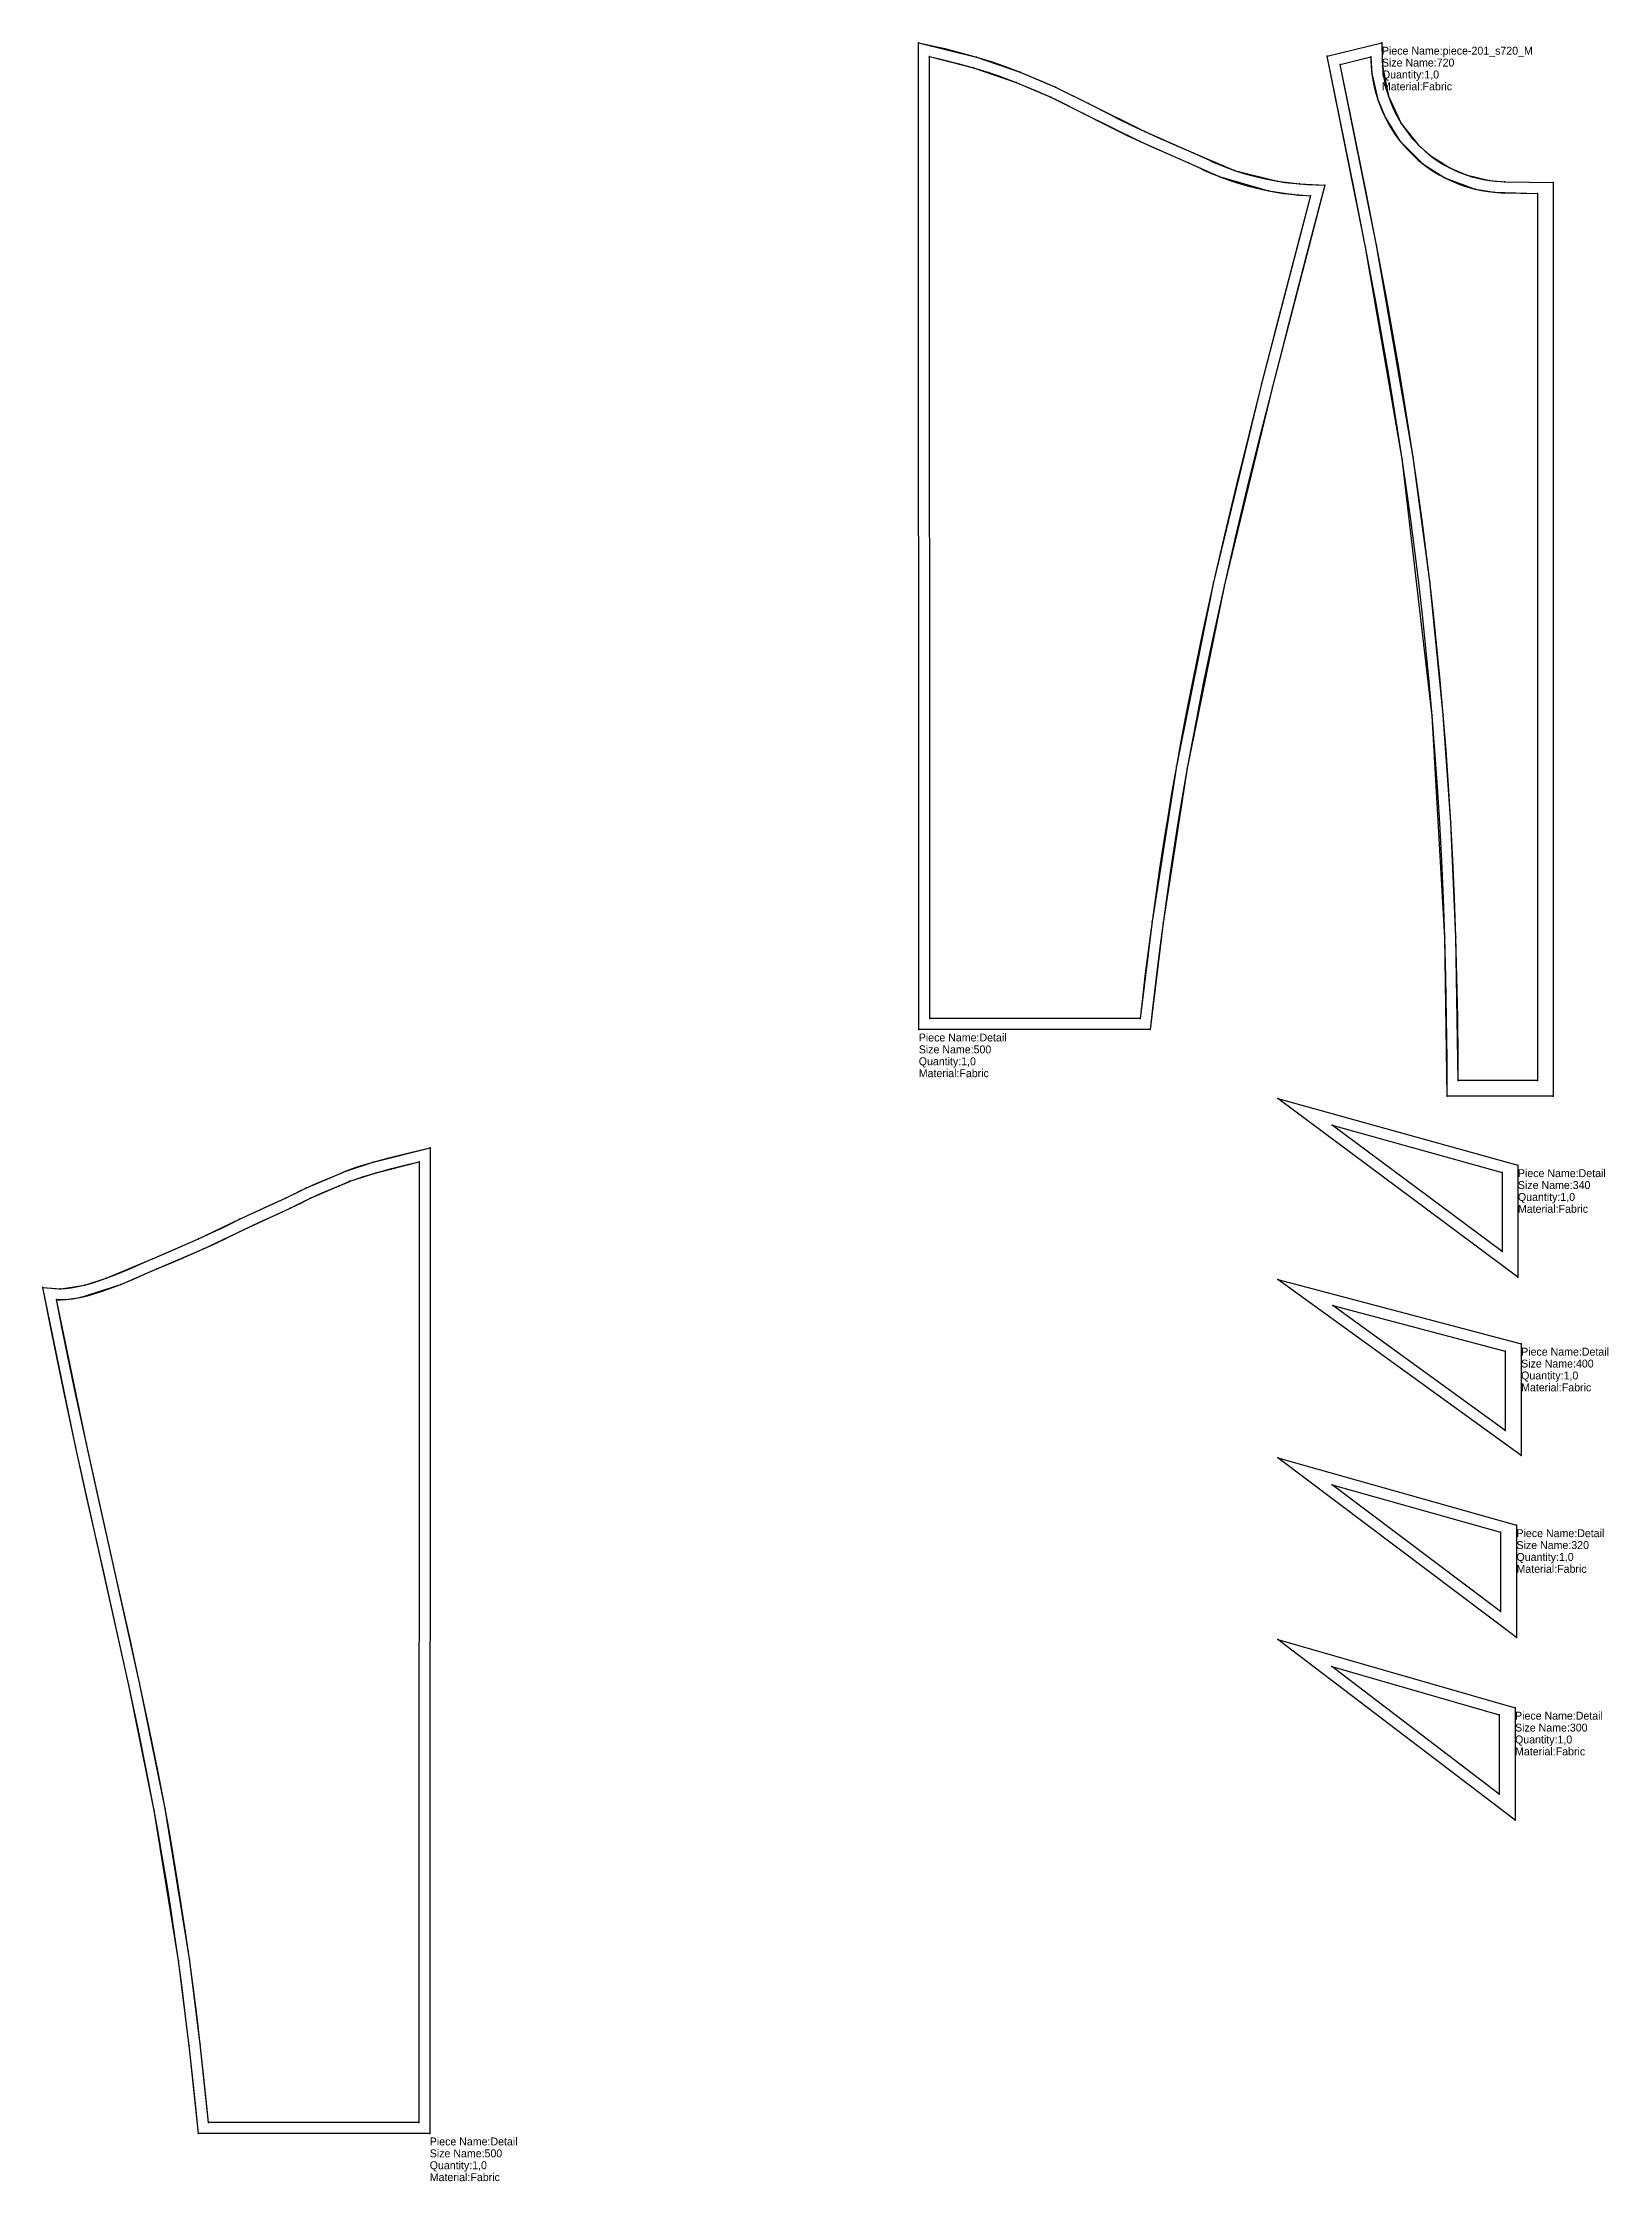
# Model space of a CAD drawing. Extents: x 0 to 1246, y -69 to 9550.
# Drawn here: x 259 to 1246, y 1431 to 2779 of the extents above; entities that cross this region are included whole.
import ezdxf

# ---------------------------------------------------------------- set-up
doc = ezdxf.new("R2010")
doc.units = 0
for name, color, linetype in [('1', 7, 'CONTINUOUS'), ('14', 7, 'CONTINUOUS'), ('2', 7, 'CONTINUOUS'), ('3', 7, 'CONTINUOUS'), ('84', 7, 'CONTINUOUS'), ('87', 7, 'CONTINUOUS')]:
    doc.layers.add(name, color=color, linetype=linetype)

# ---------------------------------------------------------------- blocks, each defined once
blk = doc.blocks.new('piece-201_s720_M')
at = {"layer": '1'}
blk.add_lwpolyline([(1103.23, 2779.45), (1103.52, 2764.72), (1107.28, 2745.84), (1115.47, 2728.52), (1126.36, 2714.92), (1133.44, 2708.63), (1146.07, 2700.54), (1156.4, 2696.14), (1170.98, 2692.64), (1180.46, 2691.88), (1211.3, 2691.27), (1211.3, 2115.29), (1144.33, 2115.29), (1142.92, 2215.41), (1134.93, 2355.09), (1115.97, 2517.22), (1092.97, 2650.57), (1068.65, 2771.06)], close=True, dxfattribs=at)
at = {"layer": '14'}
blk.add_lwpolyline([(1096.31, 2770.56), (1096.95, 2760), (1100.64, 2743.64), (1105.43, 2732.06), (1114.39, 2717.9), (1129.12, 2703.12), (1142.88, 2694.31), (1161.96, 2687.24), (1174.09, 2685.22), (1201.31, 2684.47), (1201.31, 2125.29), (1151.31, 2125.29), (1149.91, 2215.63), (1146.71, 2287.84), (1141.9, 2355.67), (1133.37, 2440.01), (1122.89, 2518.25), (1099.84, 2651.89), (1076.87, 2765.85)], close=True, dxfattribs=at)
at = {"layer": '2'}
for p in [(1103.23, 2779.45), (1068.65, 2771.06), (1076.87, 2765.85), (1096.31, 2770.56), (1201.31, 2684.47), (1211.3, 2691.27), (1151.31, 2125.29), (1201.31, 2125.29), (1144.33, 2115.29), (1211.3, 2115.29)]:
    blk.add_point(p, dxfattribs=at)
at = {"layer": '3'}
for p in [(1103.52, 2764.72), (1096.95, 2760), (1100.64, 2743.64), (1107.28, 2745.84), (1105.43, 2732.06), (1115.47, 2728.52), (1114.39, 2717.9), (1126.36, 2714.92), (1129.12, 2703.12), (1133.44, 2708.63), (1146.07, 2700.54), (1142.88, 2694.31), (1156.4, 2696.14), (1161.96, 2687.24), (1170.98, 2692.64), (1174.09, 2685.22), (1180.46, 2691.88), (1092.97, 2650.57), (1099.84, 2651.89), (1115.97, 2517.22), (1122.89, 2518.25), (1133.37, 2440.01), (1134.93, 2355.09), (1141.9, 2355.67), (1146.71, 2287.84), (1142.92, 2215.41), (1149.91, 2215.63)]:
    blk.add_point(p, dxfattribs=at)
at = {"layer": '84'}
blk.add_lwpolyline([(1103.23, 2779.45), (1103.32, 2768.64), (1103.52, 2764.72), (1103.9, 2760.86), (1104.47, 2757.03), (1105.23, 2753.25), (1106.16, 2749.52), (1107.28, 2745.84), (1108.58, 2742.23), (1110.05, 2738.68), (1111.69, 2735.21), (1113.5, 2731.82), (1115.47, 2728.52), (1117.61, 2725.31), (1119.91, 2722.2), (1122.37, 2719.2), (1125.01, 2716.29), (1126.36, 2714.92), (1127.69, 2713.6), (1130.52, 2711.03), (1133.44, 2708.63), (1136.46, 2706.38), (1139.58, 2704.27), (1142.78, 2702.33), (1146.07, 2700.54), (1149.45, 2698.91), (1152.89, 2697.44), (1156.4, 2696.14), (1159.97, 2695.01), (1163.6, 2694.04), (1167.27, 2693.25), (1170.98, 2692.64), (1174.74, 2692.2), (1178.55, 2691.94), (1180.46, 2691.88), (1211.3, 2691.27), (1211.3, 2115.29), (1144.33, 2115.29), (1144.28, 2138.6), (1144.04, 2164.77), (1143.58, 2190.36), (1142.92, 2215.41), (1142.04, 2239.93), (1140.98, 2263.93), (1139.72, 2287.44), (1138.29, 2310.45), (1136.69, 2333), (1134.93, 2355.09), (1133.01, 2376.73), (1130.95, 2397.96), (1128.75, 2418.77), (1126.42, 2439.19), (1123.97, 2459.23), (1121.4, 2478.91), (1118.74, 2498.23), (1115.97, 2517.22), (1113.12, 2535.89), (1110.18, 2554.26), (1107.18, 2572.34), (1104.1, 2590.15), (1099.4, 2616.41), (1092.97, 2650.57), (1086.42, 2683.9), (1076.54, 2732.71), (1068.65, 2771.06)], close=True, dxfattribs=at)
at = {"layer": '87'}
blk.add_lwpolyline([(1096.31, 2770.56), (1096.32, 2768.44), (1096.53, 2764.2), (1096.95, 2760), (1097.57, 2755.83), (1098.4, 2751.71), (1099.42, 2747.65), (1100.64, 2743.64), (1102.05, 2739.71), (1103.65, 2735.84), (1105.43, 2732.06), (1107.4, 2728.37), (1109.55, 2724.77), (1111.88, 2721.28), (1114.39, 2717.9), (1117.07, 2714.63), (1119.91, 2711.48), (1121.4, 2709.97), (1122.88, 2708.51), (1125.94, 2705.73), (1129.12, 2703.12), (1132.41, 2700.67), (1135.8, 2698.38), (1139.3, 2696.26), (1142.88, 2694.31), (1146.55, 2692.54), (1150.3, 2690.94), (1154.12, 2689.52), (1158.01, 2688.29), (1161.96, 2687.24), (1165.96, 2686.37), (1170.01, 2685.7), (1174.09, 2685.22), (1178.22, 2684.94), (1180.29, 2684.88), (1201.31, 2684.47), (1201.31, 2125.29), (1151.31, 2125.29), (1151.28, 2138.64), (1151.04, 2164.86), (1150.58, 2190.52), (1149.91, 2215.63), (1149.04, 2240.21), (1147.97, 2264.28), (1146.71, 2287.84), (1145.28, 2310.92), (1143.67, 2333.52), (1141.9, 2355.67), (1139.98, 2377.38), (1137.91, 2398.66), (1135.71, 2419.54), (1133.37, 2440.01), (1130.91, 2460.11), (1128.34, 2479.84), (1125.67, 2499.21), (1122.89, 2518.25), (1120.03, 2536.98), (1117.09, 2555.39), (1114.08, 2573.51), (1111, 2591.36), (1106.28, 2617.67), (1099.84, 2651.89), (1093.29, 2685.27), (1083.39, 2734.11), (1076.87, 2765.85)], close=True, dxfattribs=at)
at = {"layer": '1'}
for s, p in [('Size Name:720', (1103.23, 2764.45)), ('Piece Name:piece-201_s720_M', (1103.23, 2771.95)), ('Quantity:1,0', (1103.23, 2756.95)), ('Material:Fabric', (1103.23, 2749.45))]:
    blk.add_text(s, height=5, dxfattribs=at).set_placement(p)
blk = doc.blocks.new('piece_Detail_s300-37_M')
at = {"layer": '1'}
blk.add_lwpolyline([(1187.19, 1729.73), (1187.19, 1658.91), (1037.7, 1772.71)], close=True, dxfattribs=at)
at = {"layer": '14'}
blk.add_lwpolyline([(1177.19, 1725.32), (1177.19, 1675.32), (1071.64, 1755.66)], close=True, dxfattribs=at)
at = {"layer": '2'}
for p in [(1037.7, 1772.71), (1071.64, 1755.66), (1187.19, 1729.73), (1177.19, 1725.32), (1177.19, 1675.32), (1187.19, 1658.91)]:
    blk.add_point(p, dxfattribs=at)
at = {"layer": '84'}
blk.add_lwpolyline([(1187.19, 1729.73), (1187.19, 1658.91), (1037.7, 1772.71)], close=True, dxfattribs=at)
at = {"layer": '87'}
blk.add_lwpolyline([(1177.19, 1725.32), (1177.19, 1675.32), (1071.64, 1755.66)], close=True, dxfattribs=at)
at = {"layer": '1'}
for s, p in [('Piece Name:Detail', (1187.19, 1722.23)), ('Size Name:300', (1187.19, 1714.73)), ('Quantity:1,0', (1187.19, 1707.23)), ('Material:Fabric', (1187.19, 1699.73))]:
    blk.add_text(s, height=5, dxfattribs=at).set_placement(p)
blk = doc.blocks.new('piece_Detail_s320-45_M')
at = {"layer": '1'}
blk.add_lwpolyline([(1188.1, 1844.81), (1188.1, 1774.08), (1037.7, 1887.27)], close=True, dxfattribs=at)
at = {"layer": '14'}
blk.add_lwpolyline([(1178.1, 1840.36), (1178.1, 1790.36), (1071.79, 1870.37)], close=True, dxfattribs=at)
at = {"layer": '2'}
for p in [(1037.7, 1887.27), (1071.79, 1870.37), (1178.1, 1840.36), (1188.1, 1844.81), (1178.1, 1790.36), (1188.1, 1774.08)]:
    blk.add_point(p, dxfattribs=at)
at = {"layer": '84'}
blk.add_lwpolyline([(1188.1, 1844.81), (1188.1, 1774.08), (1037.7, 1887.27)], close=True, dxfattribs=at)
at = {"layer": '87'}
blk.add_lwpolyline([(1178.1, 1840.36), (1178.1, 1790.36), (1071.79, 1870.37)], close=True, dxfattribs=at)
at = {"layer": '1'}
for s, p in [('Size Name:320', (1188.1, 1829.81)), ('Piece Name:Detail', (1188.1, 1837.31)), ('Quantity:1,0', (1188.1, 1822.31)), ('Material:Fabric', (1188.1, 1814.81))]:
    blk.add_text(s, height=5, dxfattribs=at).set_placement(p)
blk = doc.blocks.new('piece_Detail_s340-53_M')
at = {"layer": '1'}
blk.add_lwpolyline([(1188.99, 2071.79), (1188.99, 2001.13), (1037.7, 2113.76)], close=True, dxfattribs=at)
at = {"layer": '14'}
blk.add_lwpolyline([(1178.99, 2067.3), (1178.99, 2017.3), (1071.93, 2096.99)], close=True, dxfattribs=at)
at = {"layer": '2'}
for p in [(1037.7, 2113.76), (1071.93, 2096.99), (1178.99, 2067.3), (1188.99, 2071.79), (1178.99, 2017.3), (1188.99, 2001.13)]:
    blk.add_point(p, dxfattribs=at)
at = {"layer": '84'}
blk.add_lwpolyline([(1188.99, 2071.79), (1188.99, 2001.13), (1037.7, 2113.76)], close=True, dxfattribs=at)
at = {"layer": '87'}
blk.add_lwpolyline([(1178.99, 2067.3), (1178.99, 2017.3), (1071.93, 2096.99)], close=True, dxfattribs=at)
at = {"layer": '1'}
for s, p in [('Piece Name:Detail', (1188.99, 2064.29)), ('Size Name:340', (1188.99, 2056.79)), ('Quantity:1,0', (1188.99, 2049.29)), ('Material:Fabric', (1188.99, 2041.79))]:
    blk.add_text(s, height=5, dxfattribs=at).set_placement(p)
blk = doc.blocks.new('piece_Detail_s400-77_M')
at = {"layer": '1'}
blk.add_lwpolyline([(1191.03, 1959.23), (1191.03, 1888.76), (1037.7, 1999.72)], close=True, dxfattribs=at)
at = {"layer": '14'}
blk.add_lwpolyline([(1181.03, 1954.63), (1181.03, 1904.64), (1072.25, 1983.36)], close=True, dxfattribs=at)
at = {"layer": '2'}
for p in [(1037.7, 1999.72), (1072.25, 1983.36), (1191.03, 1959.23), (1181.03, 1954.63), (1181.03, 1904.64), (1191.03, 1888.76)]:
    blk.add_point(p, dxfattribs=at)
at = {"layer": '84'}
blk.add_lwpolyline([(1191.03, 1959.23), (1191.03, 1888.76), (1037.7, 1999.72)], close=True, dxfattribs=at)
at = {"layer": '87'}
blk.add_lwpolyline([(1181.03, 1954.63), (1181.03, 1904.64), (1072.25, 1983.36)], close=True, dxfattribs=at)
at = {"layer": '1'}
for s, p in [('Piece Name:Detail', (1191.03, 1951.73)), ('Size Name:400', (1191.03, 1944.23)), ('Quantity:1,0', (1191.03, 1936.73)), ('Material:Fabric', (1191.03, 1929.23))]:
    blk.add_text(s, height=5, dxfattribs=at).set_placement(p)
blk = doc.blocks.new('piece_Detail_s500-119_M')
at = {"layer": '1'}
blk.add_lwpolyline([(811.17, 2157.31), (810.95, 2779.45), (847.58, 2770.46), (875.14, 2760.9), (897.29, 2751.51), (918.17, 2741.16), (953.8, 2723.51), (984.14, 2710.1), (1010.28, 2698.97), (1037.47, 2692.14), (1051.36, 2690.42), (1067.23, 2689.71), (1034.15, 2562.59), (1003.92, 2437.76), (980.49, 2322.1), (965.19, 2224.52), (956.99, 2157.31)], close=True, dxfattribs=at)
at = {"layer": '14'}
blk.add_lwpolyline([(818.17, 2164.32), (817.95, 2770.72), (845.63, 2763.74), (872.51, 2754.41), (894.36, 2745.15), (915.03, 2734.9), (950.87, 2717.15), (981.28, 2703.71), (1000.6, 2695.05), (1031.63, 2686.09), (1045.91, 2683.9), (1058.24, 2683.03), (1027.37, 2564.32), (997.09, 2439.29), (973.6, 2323.33), (958.25, 2225.46), (950.73, 2164.32)], close=True, dxfattribs=at)
at = {"layer": '2'}
for p in [(810.95, 2779.45), (817.95, 2770.72), (1058.24, 2683.03), (1067.23, 2689.71), (811.17, 2157.31), (818.17, 2164.32), (950.73, 2164.32), (956.99, 2157.31)]:
    blk.add_point(p, dxfattribs=at)
at = {"layer": '3'}
for p in [(847.58, 2770.46), (845.63, 2763.74), (872.51, 2754.41), (875.14, 2760.9), (897.29, 2751.51), (894.36, 2745.15), (918.17, 2741.16), (915.03, 2734.9), (953.8, 2723.51), (950.87, 2717.15), (984.14, 2710.1), (981.28, 2703.71), (1010.28, 2698.97), (1000.6, 2695.05), (1031.63, 2686.09), (1037.47, 2692.14), (1045.91, 2683.9), (1051.36, 2690.42), (1027.37, 2564.32), (1034.15, 2562.59), (997.09, 2439.29), (1003.92, 2437.76), (973.6, 2323.33), (980.49, 2322.1), (958.25, 2225.46), (965.19, 2224.52)]:
    blk.add_point(p, dxfattribs=at)
at = {"layer": '84'}
blk.add_lwpolyline([(811.17, 2157.31), (810.95, 2779.45), (827.6, 2775.75), (837.69, 2773.21), (847.58, 2770.46), (856.76, 2767.67), (864.68, 2764.99), (867.95, 2763.75), (875.14, 2760.9), (889.1, 2755.11), (897.29, 2751.51), (900.26, 2750.07), (918.17, 2741.16), (931.39, 2734.46), (936.14, 2732.01), (945.2, 2727.55), (953.8, 2723.51), (961.96, 2719.82), (973.53, 2714.75), (984.14, 2710.1), (990.82, 2707.06), (993.99, 2705.55), (996.8, 2704.23), (1003.15, 2701.57), (1010.28, 2698.97), (1016.08, 2697.13), (1020.11, 2695.98), (1024.28, 2694.89), (1028.58, 2693.88), (1032.98, 2692.96), (1037.47, 2692.14), (1042.04, 2691.44), (1046.67, 2690.86), (1051.36, 2690.42), (1056.1, 2690.11), (1067.23, 2689.71), (1055.73, 2645.83), (1042.55, 2595.24), (1034.15, 2562.59), (1026.09, 2530.68), (1018.36, 2499.35), (1010.97, 2468.43), (1003.92, 2437.76), (997.2, 2407.17), (990.82, 2376.5), (986.28, 2353.32), (983.34, 2337.77), (980.49, 2322.1), (977.73, 2306.3), (975.05, 2290.34), (972.46, 2274.2), (969.95, 2257.86), (967.53, 2241.31), (965.19, 2224.52), (962.94, 2207.46), (960.77, 2190.13), (958.69, 2172.49), (956.99, 2157.31)], close=True, dxfattribs=at)
at = {"layer": '87'}
blk.add_lwpolyline([(818.17, 2164.32), (817.95, 2770.72), (825.99, 2768.94), (835.9, 2766.45), (845.63, 2763.74), (854.62, 2761), (862.32, 2758.4), (865.41, 2757.22), (872.51, 2754.41), (886.35, 2748.67), (894.36, 2745.15), (897.18, 2743.79), (915.03, 2734.9), (928.2, 2728.22), (932.99, 2725.76), (942.17, 2721.24), (950.87, 2717.15), (959.12, 2713.43), (970.72, 2708.34), (981.28, 2703.71), (987.86, 2700.72), (991, 2699.22), (993.96, 2697.83), (1000.6, 2695.05), (1008.03, 2692.34), (1014.06, 2690.43), (1018.26, 2689.23), (1022.6, 2688.1), (1027.06, 2687.05), (1031.63, 2686.09), (1036.31, 2685.24), (1041.07, 2684.5), (1045.91, 2683.9), (1050.8, 2683.44), (1055.75, 2683.12), (1058.24, 2683.03), (1048.96, 2647.6), (1035.77, 2596.99), (1027.37, 2564.32), (1019.3, 2532.37), (1011.56, 2501), (1004.16, 2470.03), (997.09, 2439.29), (990.36, 2408.63), (983.96, 2377.88), (979.4, 2354.65), (976.46, 2339.05), (973.6, 2323.33), (970.83, 2307.48), (968.14, 2291.47), (965.54, 2275.29), (963.03, 2258.9), (960.6, 2242.3), (958.25, 2225.46), (956, 2208.36), (953.82, 2190.98), (951.74, 2173.29), (950.73, 2164.32)], close=True, dxfattribs=at)
at = {"layer": '1'}
for s, p in [('Size Name:500', (811.17, 2142.31)), ('Piece Name:Detail', (811.17, 2149.81)), ('Quantity:1,0', (811.17, 2134.81)), ('Material:Fabric', (811.17, 2127.31))]:
    blk.add_text(s, height=5, dxfattribs=at).set_placement(p)
blk = doc.blocks.new('piece_Detail_s500-120_M')
at = {"layer": '1'}
blk.add_lwpolyline([(502.8, 1461.31), (356.9, 1461.31), (351.07, 1516.79), (344.28, 1570.39), (328.98, 1664.9), (313.01, 1743.9), (279.42, 1894.73), (258.76, 1994.62), (270.25, 1993.93), (285.19, 1996.26), (298.74, 2000.55), (327.9, 2012.87), (356.92, 2025.31), (382.84, 2037.69), (411.9, 2051.04), (424.62, 2057.3), (449.85, 2068.14), (467.03, 2073.73), (503.13, 2082.8)], close=True, dxfattribs=at)
at = {"layer": '14'}
blk.add_lwpolyline([(495.81, 1468.31), (363.24, 1468.31), (358.02, 1517.59), (351.21, 1571.35), (335.86, 1666.18), (319.86, 1745.37), (286.26, 1896.22), (267.41, 1987.03), (273.41, 1987.05), (282.28, 1988.38), (307.99, 1996.58), (330.67, 2006.44), (359.76, 2018.92), (385.85, 2031.37), (414.88, 2044.71), (427.59, 2050.96), (445.66, 2058.75), (452.46, 2061.65), (468.97, 2067.01), (496.12, 2073.97)], close=True, dxfattribs=at)
at = {"layer": '2'}
for p in [(503.13, 2082.8), (496.12, 2073.97), (258.76, 1994.62), (267.41, 1987.03), (356.9, 1461.31), (363.24, 1468.31), (495.81, 1468.31), (502.8, 1461.31)]:
    blk.add_point(p, dxfattribs=at)
at = {"layer": '3'}
for p in [(449.85, 2068.14), (467.03, 2073.73), (468.97, 2067.01), (411.9, 2051.04), (424.62, 2057.3), (427.59, 2050.96), (445.66, 2058.75), (452.46, 2061.65), (382.84, 2037.69), (414.88, 2044.71), (356.92, 2025.31), (385.85, 2031.37), (327.9, 2012.87), (359.76, 2018.92), (285.19, 1996.26), (298.74, 2000.55), (307.99, 1996.58), (330.67, 2006.44), (270.25, 1993.93), (273.41, 1987.05), (282.28, 1988.38), (279.42, 1894.73), (286.26, 1896.22), (313.01, 1743.9), (319.86, 1745.37), (328.98, 1664.9), (335.86, 1666.18), (344.28, 1570.39), (351.21, 1571.35), (351.07, 1516.79), (358.02, 1517.59)]:
    blk.add_point(p, dxfattribs=at)
at = {"layer": '84'}
blk.add_lwpolyline([(502.8, 1461.31), (356.9, 1461.31), (355.27, 1477.85), (353.2, 1497.67), (351.07, 1516.79), (348.87, 1535.25), (346.61, 1553.1), (344.28, 1570.39), (341.88, 1587.16), (339.43, 1603.46), (336.91, 1619.33), (334.33, 1634.84), (331.68, 1650.01), (328.98, 1664.9), (324.81, 1686.84), (319.03, 1715.51), (313.01, 1743.9), (306.76, 1772.38), (296.96, 1815.98), (286.59, 1862.14), (279.42, 1894.73), (272.03, 1929.27), (264.43, 1966.13), (258.76, 1994.62), (268.66, 1993.96), (270.25, 1993.93), (272.86, 1994.03), (276.71, 1994.48), (280.84, 1995.23), (285.19, 1996.26), (289.67, 1997.52), (294.21, 1998.97), (298.74, 2000.55), (305.4, 2003.09), (313.62, 2006.51), (323.87, 2011.08), (327.9, 2012.87), (338.22, 2017.2), (356.92, 2025.31), (365.6, 2029.27), (370.71, 2031.71), (372.95, 2032.83), (376.24, 2034.48), (382.84, 2037.69), (392.51, 2042.2), (404.35, 2047.57), (411.9, 2051.04), (416.13, 2053.08), (417.93, 2054), (420.15, 2055.14), (424.62, 2057.3), (431.18, 2060.27), (442.94, 2065.2), (448.64, 2067.62), (449.85, 2068.14), (452.85, 2069.27), (458.25, 2071.1), (467.03, 2073.73), (476.9, 2076.45), (487.12, 2079.05), (503.13, 2082.8)], close=True, dxfattribs=at)
at = {"layer": '87'}
blk.add_lwpolyline([(495.81, 1468.31), (363.24, 1468.31), (362.24, 1478.56), (360.16, 1498.43), (358.02, 1517.59), (355.82, 1536.1), (353.55, 1554.01), (351.21, 1571.35), (348.81, 1588.17), (346.35, 1604.53), (343.82, 1620.46), (341.23, 1636.01), (338.58, 1651.24), (335.86, 1666.18), (331.68, 1688.18), (325.89, 1716.93), (319.86, 1745.37), (313.59, 1773.9), (303.79, 1817.52), (293.42, 1863.66), (286.26, 1896.22), (278.88, 1930.71), (271.29, 1967.52), (267.41, 1987.03), (268.36, 1986.96), (270.33, 1986.93), (273.41, 1987.05), (277.74, 1987.55), (282.28, 1988.38), (286.94, 1989.49), (291.68, 1990.82), (296.43, 1992.33), (301.13, 1993.98), (307.99, 1996.58), (316.4, 2000.08), (326.71, 2004.69), (330.67, 2006.44), (340.97, 2010.77), (359.76, 2018.92), (368.56, 2022.93), (373.78, 2025.42), (376.08, 2026.57), (379.34, 2028.21), (385.85, 2031.37), (395.44, 2035.84), (407.26, 2041.2), (414.88, 2044.71), (419.23, 2046.81), (421.11, 2047.76), (423.27, 2048.87), (427.59, 2050.96), (433.98, 2053.86), (445.66, 2058.75), (451.39, 2061.18), (452.46, 2061.65), (455.2, 2062.68), (460.38, 2064.42), (468.97, 2067.01), (478.69, 2069.68), (488.78, 2072.25), (496.12, 2073.97)], close=True, dxfattribs=at)
at = {"layer": '1'}
for s, p in [('Piece Name:Detail', (502.8, 1453.81)), ('Size Name:500', (502.8, 1446.31)), ('Quantity:1,0', (502.8, 1438.81)), ('Material:Fabric', (502.8, 1431.31))]:
    blk.add_text(s, height=5, dxfattribs=at).set_placement(p)

msp = doc.modelspace()

# ---------------------------------------------------------------- block references
at = {"layer": '1'}
for name in ['piece_Detail_s500-119_M', 'piece-201_s720_M', 'piece_Detail_s340-53_M', 'piece_Detail_s500-120_M', 'piece_Detail_s400-77_M', 'piece_Detail_s320-45_M', 'piece_Detail_s300-37_M']:
    msp.add_blockref(name, (0, 0), dxfattribs=at)

doc.saveas('drawing.dxf')
